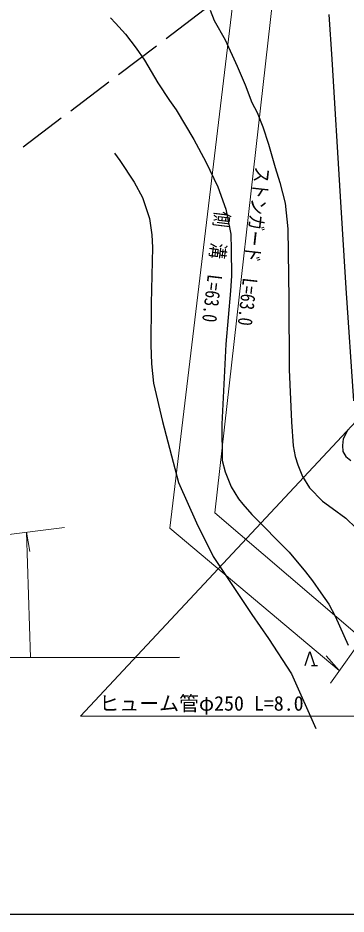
# Model space of a CAD drawing. Units: millimetres, scale not verified. Extents: x 40000 to 680000, y 20000 to 380000.
# Drawn here: x 186014 to 227154, y 205000 to 317329 of the extents above; entities that cross this region are included whole.
import ezdxf
from ezdxf.enums import TextEntityAlignment as Align

# ---------------------------------------------------------------- set-up
doc = ezdxf.new("R2010")
doc.units = ezdxf.units.MM
doc.header["$LTSCALE"] = 1000
doc.linetypes.add('DASHED', pattern=[7.5, 6, -1.5])
for name, color, linetype, lineweight in [('M-BGD', 7, 'Continuous', 25), ('M-BMK-OTRS', 5, 'Continuous', 25), ('M-BMK-ROW', 30, 'DASHED', 25), ('M-STR-HTXT', 7, 'Continuous', 13), ('M-TTL-BAND', 7, 'Continuous', 25)]:
    doc.layers.add(name, color=color, linetype=linetype, lineweight=lineweight)
doc.styles.add('ＭＳ ゴシック', font='')
doc.styles.get('ＭＳ ゴシック').set_extended_font_data('MS Gothic')

msp = doc.modelspace()

# ---------------------------------------------------------------- linework, layer by layer
at = {"layer": 'M-BGD'}
msp.add_line((222822, 236143), (223574, 236143), dxfattribs=at)
for points in [[(210117, 318307), (210628, 317001), (211982, 314600), (213518, 311296), (214493, 308931), (215356, 306746), (215995, 305477), (216735, 303695), (217412, 301510), (218282, 298576), (218849, 296697), (219523, 294089), (219849, 290873), (219981, 282060), (220003, 273249), (220307, 266698), (220525, 263677), (220787, 262358), (221114, 261315), (221679, 259859), (222571, 258424), (224202, 256773), (225398, 255881), (227116, 254621), (228399, 253382)], [(197613, 317345), (198267, 316661), (199506, 315307), (200834, 313544), (201862, 312019), (203547, 309180), (205011, 306991), (205862, 305809), (208075, 302087), (209580, 299307), (211087, 296156), (212083, 293376), (212686, 290217), (212738, 288308), (212770, 285014), (212676, 283126), (212064, 276427), (211566, 266401), (211627, 261840), (211992, 260419), (212744, 258551), (213658, 257048), (214227, 256399), (215344, 255099), (220020, 250357), (222052, 247900), (222946, 246763), (223985, 245267), (224980, 243826), (225772, 242323), (227418, 238709)], [(224998, 317738), (225377, 312158), (226407, 294930), (227116, 283459), (228091, 269319)], [(198129, 300388), (198799, 299464), (200582, 296751), (201635, 294808), (202526, 292176), (202810, 290152), (202891, 288533), (202735, 281547), (202695, 276365), (202776, 273976), (203019, 271547), (204153, 266729), (206142, 259095), (208410, 254034), (210476, 249824), (215341, 242560), (217448, 239523), (220324, 235110), (223367, 228276)], [(227363, 265688), (226785, 264550), (226692, 263730), (226750, 262967), (227120, 262343), (227756, 261857)], [(222035, 236143), (222617, 237925), (223199, 236143)]]:
    msp.add_lwpolyline(points, dxfattribs=at)
at = {"layer": 'M-BMK-OTRS'}
msp.add_line((93933, 236942), (206268, 237199), dxfattribs=at)
at = {"layer": 'M-BMK-ROW'}
msp.add_line((186660, 301171), (223229, 328868), dxfattribs=at)
at = {"layer": 'M-STR-HTXT'}
for p, q in [((181769, 252211), (191870, 253445)), ((187086, 252860), (187583, 237157)), ((187086, 252860), (187505, 250441)), ((233311, 245345), (225188, 233957)), ((226308, 235527), (224665, 237351))]:
    msp.add_line(p, q, dxfattribs=at)
for points in [[(213433, 323063), (205044, 253368), (226308, 235527)], [(218258, 322357), (210710, 255279), (229152, 239514)], [(233163, 271877), (193846, 229789), (230209, 229789)]]:
    msp.add_lwpolyline(points, dxfattribs=at)
at = {"layer": 'M-TTL-BAND'}
msp.add_line((40000, 205000), (579000, 205000), dxfattribs=at)

# ---------------------------------------------------------------- texts
at = {"layer": 'M-STR-HTXT', "style": 'ＭＳ ゴシック', "width": 0.8}
for s, rotation, p in [('ストンガード\u3000L=63.0', 263.58, (214134, 288857)), ('側\u3000溝\u3000L=63.0', 263.136, (209397, 286312))]:
    msp.add_text(s, height=1833, rotation=rotation, dxfattribs=at).set_placement(p, align=Align.BOTTOM_CENTER)
at = {"layer": 'M-STR-HTXT', "style": 'ＭＳ ゴシック'}
msp.add_text('ヒューム管φ250 L=8.0', height=1833, dxfattribs=at).set_placement((196211, 229943), align=Align.BOTTOM_LEFT)

doc.saveas('drawing.dxf')
